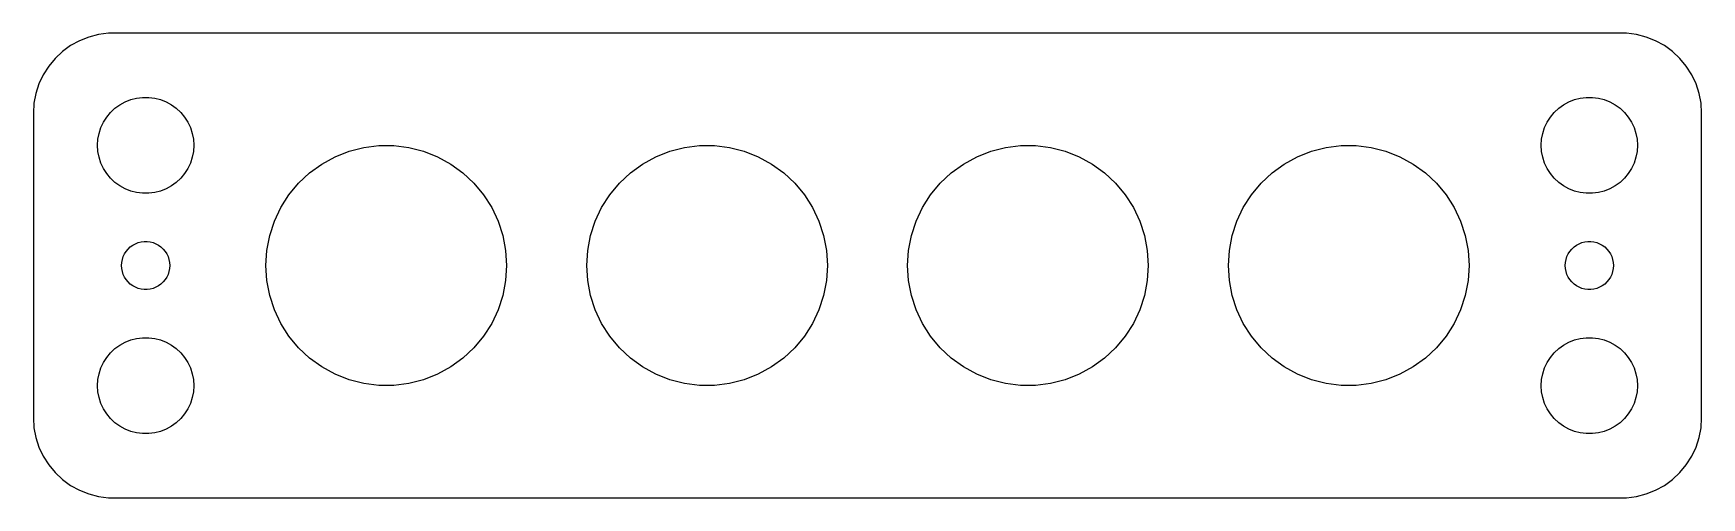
# Model space of a CAD drawing. Header units: metres. Extents: x -52 to 52, y -14 to 14.
import ezdxf

# ---------------------------------------------------------------- set-up
doc = ezdxf.new("R2010")
doc.units = ezdxf.units.M

msp = doc.modelspace()

# ---------------------------------------------------------------- linework, layer by layer
for p, q in [((-49.6791, 13.7216), (-50.1871, 13.3526)), ((-49.1289, 14.0241), (-49.6791, 13.7216)), ((-48.5451, 14.2553), (-49.1289, 14.0241)), ((-47.9369, 14.4114), (-48.5451, 14.2553)), ((-47.3139, 14.4901), (-47.9369, 14.4114)), ((47.3139, 14.4901), (-47.3139, 14.4901)), ((47.9369, 14.4114), (47.3139, 14.4901)), ((48.5451, 14.2553), (47.9369, 14.4114)), ((49.1289, 14.0241), (48.5451, 14.2553)), ((49.6791, 13.7216), (49.1289, 14.0241)), ((50.1871, 13.3526), (49.6791, 13.7216)), ((-50.6448, 12.9227), (-51.0451, 12.4389)), ((-50.1871, 13.3526), (-50.6448, 12.9227)), ((50.6448, 12.9227), (50.1871, 13.3526)), ((51.0451, 12.4389), (50.6448, 12.9227)), ((-51.3815, 11.9088), (-51.6489, 11.3406)), ((-51.0451, 12.4389), (-51.3815, 11.9088)), ((51.3815, 11.9088), (51.0451, 12.4389)), ((51.6489, 11.3406), (51.3815, 11.9088)), ((-51.8429, 10.7434), (-51.9606, 10.1267)), ((-51.6489, 11.3406), (-51.8429, 10.7434)), ((-45.927, 10.3532), (-45.5621, 10.4469)), ((-45.5621, 10.4469), (-45.1884, 10.4941)), ((-45.1884, 10.4941), (-44.8116, 10.4941)), ((-44.8116, 10.4941), (-44.4379, 10.4469)), ((-44.4379, 10.4469), (-44.0729, 10.3532)), ((44.0729, 10.3532), (44.4379, 10.4469)), ((44.4379, 10.4469), (44.8116, 10.4941)), ((44.8116, 10.4941), (45.1884, 10.4941)), ((45.1884, 10.4941), (45.5621, 10.4469)), ((45.5621, 10.4469), (45.927, 10.3532)), ((51.8429, 10.7434), (51.6489, 11.3406)), ((51.9606, 10.1267), (51.8429, 10.7434)), ((-51.9606, 10.1267), (-52, 9.5)), ((-52, 9.5), (-52, -9.5)), ((-47.427, 9.26335), (-47.1869, 9.55363)), ((-47.1869, 9.55363), (-46.9123, 9.81154)), ((-46.9123, 9.81154), (-46.6075, 10.033)), ((-46.6075, 10.033), (-46.2773, 10.2145)), ((-46.2773, 10.2145), (-45.927, 10.3532)), ((-44.0729, 10.3532), (-43.7227, 10.2145)), ((-43.7227, 10.2145), (-43.3925, 10.033)), ((-43.3925, 10.033), (-43.0877, 9.81154)), ((-43.0877, 9.81154), (-42.8131, 9.55363)), ((-42.8131, 9.55363), (-42.5729, 9.26335)), ((42.5729, 9.26335), (42.8131, 9.55363)), ((42.8131, 9.55363), (43.0877, 9.81154)), ((43.0877, 9.81154), (43.3925, 10.033)), ((43.3925, 10.033), (43.7227, 10.2145)), ((43.7227, 10.2145), (44.0729, 10.3532)), ((45.927, 10.3532), (46.2773, 10.2145)), ((46.2773, 10.2145), (46.6075, 10.033)), ((46.6075, 10.033), (46.9123, 9.81154)), ((46.9123, 9.81154), (47.1869, 9.55363)), ((47.1869, 9.55363), (47.427, 9.26335)), ((52, 9.5), (51.9606, 10.1267)), ((52, -9.5), (52, 9.5)), ((-47.9057, 8.24606), (-47.7893, 8.60437)), ((-47.7893, 8.60437), (-47.6289, 8.94525)), ((-47.6289, 8.94525), (-47.427, 9.26335)), ((-42.5729, 9.26335), (-42.3711, 8.94525)), ((-42.3711, 8.94525), (-42.2107, 8.60437)), ((-42.2107, 8.60437), (-42.0942, 8.24606)), ((42.0942, 8.24606), (42.2107, 8.60437)), ((42.2107, 8.60437), (42.3711, 8.94525)), ((42.3711, 8.94525), (42.5729, 9.26335)), ((47.427, 9.26335), (47.6289, 8.94525)), ((47.6289, 8.94525), (47.7893, 8.60437)), ((47.7893, 8.60437), (47.9057, 8.24606)), ((-48, 7.5), (-47.9763, 7.87599)), ((-47.9763, 7.12399), (-48, 7.5)), ((-47.9763, 7.87599), (-47.9057, 8.24606)), ((-42.0942, 8.24606), (-42.0237, 7.87599)), ((-42.0237, 7.87599), (-42, 7.5)), ((-42, 7.5), (-42.0237, 7.12399)), ((-32.3176, 7.13292), (-31.4053, 7.36714)), ((-31.4053, 7.36714), (-30.4709, 7.4852)), ((-30.4709, 7.4852), (-29.5291, 7.4852)), ((-29.5291, 7.4852), (-28.5946, 7.36714)), ((-28.5946, 7.36714), (-27.6824, 7.13292)), ((-12.3176, 7.13292), (-11.4053, 7.36714)), ((-11.4053, 7.36714), (-10.4709, 7.4852)), ((-10.4709, 7.4852), (-9.52907, 7.4852)), ((-9.52907, 7.4852), (-8.59464, 7.36714)), ((-8.59464, 7.36714), (-7.68236, 7.13292)), ((7.68236, 7.13292), (8.59464, 7.36714)), ((8.59464, 7.36714), (9.52907, 7.4852)), ((9.52907, 7.4852), (10.4709, 7.4852)), ((10.4709, 7.4852), (11.4053, 7.36714)), ((11.4053, 7.36714), (12.3176, 7.13292)), ((27.6824, 7.13292), (28.5946, 7.36714)), ((28.5946, 7.36714), (29.5291, 7.4852)), ((29.5291, 7.4852), (30.4709, 7.4852)), ((30.4709, 7.4852), (31.4053, 7.36714)), ((31.4053, 7.36714), (32.3176, 7.13292)), ((42, 7.5), (42.0237, 7.87599)), ((42.0237, 7.12399), (42, 7.5)), ((42.0237, 7.87599), (42.0942, 8.24606)), ((47.9057, 8.24606), (47.9763, 7.87599)), ((47.9763, 7.87599), (48, 7.5)), ((48, 7.5), (47.9763, 7.12399)), ((-47.9057, 6.75392), (-47.9763, 7.12399)), ((-47.7893, 6.39561), (-47.9057, 6.75392)), ((-47.6289, 6.05473), (-47.7893, 6.39561)), ((-42.2107, 6.39561), (-42.3711, 6.05473)), ((-42.0942, 6.75392), (-42.2107, 6.39561)), ((-42.0237, 7.12399), (-42.0942, 6.75392)), ((-34.7807, 5.77884), (-34.0187, 6.33246)), ((-34.0187, 6.33246), (-33.1933, 6.78619)), ((-33.1933, 6.78619), (-32.3176, 7.13292)), ((-27.6824, 7.13292), (-26.8067, 6.78619)), ((-26.8067, 6.78619), (-25.9813, 6.33246)), ((-25.9813, 6.33246), (-25.2193, 5.77884)), ((-14.7807, 5.77884), (-14.0187, 6.33246)), ((-14.0187, 6.33246), (-13.1933, 6.78619)), ((-13.1933, 6.78619), (-12.3176, 7.13292)), ((-7.68236, 7.13292), (-6.80664, 6.78619)), ((-6.80664, 6.78619), (-5.98129, 6.33246)), ((-5.98129, 6.33246), (-5.21931, 5.77884)), ((5.21931, 5.77884), (5.98129, 6.33246)), ((5.98129, 6.33246), (6.80664, 6.78619)), ((6.80664, 6.78619), (7.68236, 7.13292)), ((12.3176, 7.13292), (13.1933, 6.78619)), ((13.1933, 6.78619), (14.0187, 6.33246)), ((14.0187, 6.33246), (14.7807, 5.77884)), ((25.2193, 5.77884), (25.9813, 6.33246)), ((25.9813, 6.33246), (26.8067, 6.78619)), ((26.8067, 6.78619), (27.6824, 7.13292)), ((32.3176, 7.13292), (33.1933, 6.78619)), ((33.1933, 6.78619), (34.0187, 6.33246)), ((34.0187, 6.33246), (34.7807, 5.77884)), ((42.0942, 6.75392), (42.0237, 7.12399)), ((42.2107, 6.39561), (42.0942, 6.75392)), ((42.3711, 6.05473), (42.2107, 6.39561)), ((47.7893, 6.39561), (47.6289, 6.05473)), ((47.9057, 6.75392), (47.7893, 6.39561)), ((47.9763, 7.12399), (47.9057, 6.75392)), ((-47.427, 5.73663), (-47.6289, 6.05473)), ((-47.1869, 5.44635), (-47.427, 5.73663)), ((-46.9123, 5.18845), (-47.1869, 5.44635)), ((-42.8131, 5.44635), (-43.0877, 5.18845)), ((-42.5729, 5.73663), (-42.8131, 5.44635)), ((-42.3711, 6.05473), (-42.5729, 5.73663)), ((-35.4673, 5.13409), (-34.7807, 5.77884)), ((-25.2193, 5.77884), (-24.5327, 5.13409)), ((-15.4673, 5.13409), (-14.7807, 5.77884)), ((-5.21931, 5.77884), (-4.53273, 5.13409)), ((4.53273, 5.13409), (5.21931, 5.77884)), ((14.7807, 5.77884), (15.4673, 5.13409)), ((24.5327, 5.13409), (25.2193, 5.77884)), ((34.7807, 5.77884), (35.4673, 5.13409)), ((42.5729, 5.73663), (42.3711, 6.05473)), ((42.8131, 5.44635), (42.5729, 5.73663)), ((43.0877, 5.18845), (42.8131, 5.44635)), ((47.1869, 5.44635), (46.9123, 5.18845)), ((47.427, 5.73663), (47.1869, 5.44635)), ((47.6289, 6.05473), (47.427, 5.73663)), ((-46.6075, 4.96701), (-46.9123, 5.18845)), ((-46.2773, 4.78551), (-46.6075, 4.96701)), ((-45.927, 4.64682), (-46.2773, 4.78551)), ((-45.5621, 4.55313), (-45.927, 4.64682)), ((-45.1884, 4.50591), (-45.5621, 4.55313)), ((-44.8116, 4.50591), (-45.1884, 4.50591)), ((-44.4379, 4.55313), (-44.8116, 4.50591)), ((-44.0729, 4.64682), (-44.4379, 4.55313)), ((-43.7227, 4.78551), (-44.0729, 4.64682)), ((-43.3925, 4.96701), (-43.7227, 4.78551)), ((-43.0877, 5.18845), (-43.3925, 4.96701)), ((-36.5723, 3.61314), (-36.0676, 4.40839)), ((-36.0676, 4.40839), (-35.4673, 5.13409)), ((-24.5327, 5.13409), (-23.9324, 4.40839)), ((-23.9324, 4.40839), (-23.4277, 3.61314)), ((-16.5723, 3.61314), (-16.0676, 4.40839)), ((-16.0676, 4.40839), (-15.4673, 5.13409)), ((-4.53273, 5.13409), (-3.93236, 4.40839)), ((-3.93236, 4.40839), (-3.42769, 3.61314)), ((3.42769, 3.61314), (3.93236, 4.40839)), ((3.93236, 4.40839), (4.53273, 5.13409)), ((15.4673, 5.13409), (16.0676, 4.40839)), ((16.0676, 4.40839), (16.5723, 3.61314)), ((23.4277, 3.61314), (23.9324, 4.40839)), ((23.9324, 4.40839), (24.5327, 5.13409)), ((35.4673, 5.13409), (36.0676, 4.40839)), ((36.0676, 4.40839), (36.5723, 3.61314)), ((43.3925, 4.96701), (43.0877, 5.18845)), ((43.7227, 4.78551), (43.3925, 4.96701)), ((44.0729, 4.64682), (43.7227, 4.78551)), ((44.4379, 4.55313), (44.0729, 4.64682)), ((44.8116, 4.50591), (44.4379, 4.55313)), ((45.1884, 4.50591), (44.8116, 4.50591)), ((45.5621, 4.55313), (45.1884, 4.50591)), ((45.927, 4.64682), (45.5621, 4.55313)), ((46.2773, 4.78551), (45.927, 4.64682)), ((46.6075, 4.96701), (46.2773, 4.78551)), ((46.9123, 5.18845), (46.6075, 4.96701)), ((-36.9733, 2.76093), (-36.5723, 3.61314)), ((-23.4277, 3.61314), (-23.0267, 2.76093)), ((-16.9733, 2.76093), (-16.5723, 3.61314)), ((-3.42769, 3.61314), (-3.02667, 2.76093)), ((3.02667, 2.76093), (3.42769, 3.61314)), ((16.5723, 3.61314), (16.9733, 2.76093)), ((23.0267, 2.76093), (23.4277, 3.61314)), ((36.5723, 3.61314), (36.9733, 2.76093)), ((-37.2644, 1.86517), (-36.9733, 2.76093)), ((-23.0267, 2.76093), (-22.7356, 1.86517)), ((-17.2644, 1.86517), (-16.9733, 2.76093)), ((-3.02667, 2.76093), (-2.73563, 1.86517)), ((2.73563, 1.86517), (3.02667, 2.76093)), ((16.9733, 2.76093), (17.2644, 1.86517)), ((22.7356, 1.86517), (23.0267, 2.76093)), ((36.9733, 2.76093), (37.2644, 1.86517)), ((-46.0934, 1.02681), (-45.9561, 1.15576)), ((-45.9561, 1.15576), (-45.8037, 1.26648)), ((-45.8037, 1.26648), (-45.6387, 1.35724)), ((-45.6387, 1.35724), (-45.4635, 1.42657)), ((-45.4635, 1.42657), (-45.2811, 1.47342)), ((-45.2811, 1.47342), (-45.0942, 1.49704)), ((-45.0942, 1.49704), (-44.9058, 1.49704)), ((-44.9058, 1.49704), (-44.7189, 1.47342)), ((-44.7189, 1.47342), (-44.5365, 1.42657)), ((-44.5365, 1.42657), (-44.3613, 1.35724)), ((-44.3613, 1.35724), (-44.1963, 1.26648)), ((-44.1963, 1.26648), (-44.0439, 1.15576)), ((-44.0439, 1.15576), (-43.9065, 1.02681)), ((-37.4409, 0.939987), (-37.2644, 1.86517)), ((-22.7356, 1.86517), (-22.5591, 0.939987)), ((-17.4409, 0.939987), (-17.2644, 1.86517)), ((-2.73563, 1.86517), (-2.55913, 0.939987)), ((2.55913, 0.939987), (2.73563, 1.86517)), ((17.2644, 1.86517), (17.4409, 0.939987)), ((22.5591, 0.939987), (22.7356, 1.86517)), ((37.2644, 1.86517), (37.4409, 0.939987)), ((43.9065, 1.02681), (44.0439, 1.15576)), ((44.0439, 1.15576), (44.1963, 1.26648)), ((44.1963, 1.26648), (44.3613, 1.35724)), ((44.3613, 1.35724), (44.5365, 1.42657)), ((44.5365, 1.42657), (44.7189, 1.47342)), ((44.7189, 1.47342), (44.9058, 1.49704)), ((44.9058, 1.49704), (45.0942, 1.49704)), ((45.0942, 1.49704), (45.2811, 1.47342)), ((45.2811, 1.47342), (45.4635, 1.42657)), ((45.4635, 1.42657), (45.6387, 1.35724)), ((45.6387, 1.35724), (45.8037, 1.26648)), ((45.8037, 1.26648), (45.9561, 1.15576)), ((45.9561, 1.15576), (46.0934, 1.02681)), ((-46.5, 0), (-46.4882, 0.187988)), ((-46.4882, -0.187988), (-46.5, 0)), ((-46.4882, 0.187988), (-46.4529, 0.373032)), ((-46.4529, 0.373032), (-46.3947, 0.552185)), ((-46.3947, 0.552185), (-46.3145, 0.722626)), ((-46.3145, 0.722626), (-46.2135, 0.881668)), ((-46.2135, 0.881668), (-46.0934, 1.02681)), ((-43.9065, 1.02681), (-43.7865, 0.881668)), ((-43.7865, 0.881668), (-43.6855, 0.722626)), ((-43.6855, 0.722626), (-43.6053, 0.552185)), ((-43.6053, 0.552185), (-43.5471, 0.373032)), ((-43.5471, 0.373032), (-43.5118, 0.187988)), ((-43.5118, 0.187988), (-43.5, 0)), ((-43.5, 0), (-43.5118, -0.187988)), ((-37.5, 0), (-37.4409, 0.939987)), ((-37.4409, -0.939987), (-37.5, 0)), ((-22.5591, 0.939987), (-22.5, 0)), ((-22.5, 0), (-22.5591, -0.939987)), ((-17.5, 0), (-17.4409, 0.939987)), ((-17.4409, -0.939987), (-17.5, 0)), ((-2.55913, 0.939987), (-2.5, 0)), ((-2.5, 0), (-2.55913, -0.939987)), ((2.5, 0), (2.55913, 0.939987)), ((2.55913, -0.939987), (2.5, 0)), ((17.4409, 0.939987), (17.5, 0)), ((17.5, 0), (17.4409, -0.939987)), ((22.5, 0), (22.5591, 0.939987)), ((22.5591, -0.939987), (22.5, 0)), ((37.4409, 0.939987), (37.5, 0)), ((37.5, 0), (37.4409, -0.939987)), ((43.5, 0), (43.5118, 0.187988)), ((43.5118, -0.187988), (43.5, 0)), ((43.5118, 0.187988), (43.5471, 0.373032)), ((43.5471, 0.373032), (43.6053, 0.552185)), ((43.6053, 0.552185), (43.6855, 0.722626)), ((43.6855, 0.722626), (43.7865, 0.881668)), ((43.7865, 0.881668), (43.9065, 1.02681)), ((46.0934, 1.02681), (46.2135, 0.881668)), ((46.2135, 0.881668), (46.3145, 0.722626)), ((46.3145, 0.722626), (46.3947, 0.552185)), ((46.3947, 0.552185), (46.4529, 0.373032)), ((46.4529, 0.373032), (46.4882, 0.187988)), ((46.4882, 0.187988), (46.5, 0)), ((46.5, 0), (46.4882, -0.187988)), ((-46.4529, -0.373032), (-46.4882, -0.187988)), ((-46.3947, -0.552185), (-46.4529, -0.373032)), ((-46.3145, -0.722626), (-46.3947, -0.552185)), ((-46.2135, -0.881668), (-46.3145, -0.722626)), ((-46.0934, -1.02681), (-46.2135, -0.881668)), ((-45.9561, -1.15576), (-46.0934, -1.02681)), ((-43.9065, -1.02681), (-44.0439, -1.15576)), ((-43.7865, -0.881668), (-43.9065, -1.02681)), ((-43.6855, -0.722626), (-43.7865, -0.881668)), ((-43.6053, -0.552185), (-43.6855, -0.722626)), ((-43.5471, -0.373032), (-43.6053, -0.552185)), ((-43.5118, -0.187988), (-43.5471, -0.373032)), ((-37.2644, -1.86517), (-37.4409, -0.939987)), ((-22.5591, -0.939987), (-22.7356, -1.86517)), ((-17.2644, -1.86517), (-17.4409, -0.939987)), ((-2.55913, -0.939987), (-2.73563, -1.86517)), ((2.73563, -1.86517), (2.55913, -0.939987)), ((17.4409, -0.939987), (17.2644, -1.86517)), ((22.7356, -1.86517), (22.5591, -0.939987)), ((37.4409, -0.939987), (37.2644, -1.86517)), ((43.5471, -0.373032), (43.5118, -0.187988)), ((43.6053, -0.552185), (43.5471, -0.373032)), ((43.6855, -0.722626), (43.6053, -0.552185)), ((43.7865, -0.881668), (43.6855, -0.722626)), ((43.9065, -1.02681), (43.7865, -0.881668)), ((44.0439, -1.15576), (43.9065, -1.02681)), ((46.0934, -1.02681), (45.9561, -1.15576)), ((46.2135, -0.881668), (46.0934, -1.02681)), ((46.3145, -0.722626), (46.2135, -0.881668)), ((46.3947, -0.552185), (46.3145, -0.722626)), ((46.4529, -0.373032), (46.3947, -0.552185)), ((46.4882, -0.187988), (46.4529, -0.373032)), ((-45.8037, -1.26648), (-45.9561, -1.15576)), ((-45.6387, -1.35724), (-45.8037, -1.26648)), ((-45.4635, -1.42657), (-45.6387, -1.35724)), ((-45.2811, -1.47342), (-45.4635, -1.42657)), ((-45.0942, -1.49704), (-45.2811, -1.47342)), ((-44.9058, -1.49704), (-45.0942, -1.49704)), ((-44.7189, -1.47342), (-44.9058, -1.49704)), ((-44.5365, -1.42657), (-44.7189, -1.47342)), ((-44.3613, -1.35724), (-44.5365, -1.42657)), ((-44.1963, -1.26648), (-44.3613, -1.35724)), ((-44.0439, -1.15576), (-44.1963, -1.26648)), ((-36.9733, -2.76093), (-37.2644, -1.86517)), ((-22.7356, -1.86517), (-23.0267, -2.76093)), ((-16.9733, -2.76093), (-17.2644, -1.86517)), ((-2.73563, -1.86517), (-3.02667, -2.76093)), ((3.02667, -2.76093), (2.73563, -1.86517)), ((17.2644, -1.86517), (16.9733, -2.76093)), ((23.0267, -2.76093), (22.7356, -1.86517)), ((37.2644, -1.86517), (36.9733, -2.76093)), ((44.1963, -1.26648), (44.0439, -1.15576)), ((44.3613, -1.35724), (44.1963, -1.26648)), ((44.5365, -1.42657), (44.3613, -1.35724)), ((44.7189, -1.47342), (44.5365, -1.42657)), ((44.9058, -1.49704), (44.7189, -1.47342)), ((45.0942, -1.49704), (44.9058, -1.49704)), ((45.2811, -1.47342), (45.0942, -1.49704)), ((45.4635, -1.42657), (45.2811, -1.47342)), ((45.6387, -1.35724), (45.4635, -1.42657)), ((45.8037, -1.26648), (45.6387, -1.35724)), ((45.9561, -1.15576), (45.8037, -1.26648)), ((-36.5723, -3.61314), (-36.9733, -2.76093)), ((-23.0267, -2.76093), (-23.4277, -3.61314)), ((-16.5723, -3.61314), (-16.9733, -2.76093)), ((-3.02667, -2.76093), (-3.42769, -3.61314)), ((3.42769, -3.61314), (3.02667, -2.76093)), ((16.9733, -2.76093), (16.5723, -3.61314)), ((23.4277, -3.61314), (23.0267, -2.76093)), ((36.9733, -2.76093), (36.5723, -3.61314)), ((-36.0676, -4.40839), (-36.5723, -3.61314)), ((-23.4277, -3.61314), (-23.9324, -4.40839)), ((-16.0676, -4.40839), (-16.5723, -3.61314)), ((-3.42769, -3.61314), (-3.93236, -4.40839)), ((3.93236, -4.40839), (3.42769, -3.61314)), ((16.5723, -3.61314), (16.0676, -4.40839)), ((23.9324, -4.40839), (23.4277, -3.61314)), ((36.5723, -3.61314), (36.0676, -4.40839)), ((-47.1869, -5.44635), (-46.9123, -5.18845)), ((-46.9123, -5.18845), (-46.6075, -4.96701)), ((-46.6075, -4.96701), (-46.2773, -4.78551)), ((-46.2773, -4.78551), (-45.927, -4.64682)), ((-45.927, -4.64682), (-45.5621, -4.55313)), ((-45.5621, -4.55313), (-45.1884, -4.50591)), ((-45.1884, -4.50591), (-44.8116, -4.50591)), ((-44.8116, -4.50591), (-44.4379, -4.55313)), ((-44.4379, -4.55313), (-44.0729, -4.64682)), ((-44.0729, -4.64682), (-43.7227, -4.78551)), ((-43.7227, -4.78551), (-43.3925, -4.96701)), ((-43.3925, -4.96701), (-43.0877, -5.18845)), ((-43.0877, -5.18845), (-42.8131, -5.44635)), ((-35.4673, -5.13409), (-36.0676, -4.40839)), ((-34.7807, -5.77884), (-35.4673, -5.13409)), ((-24.5327, -5.13409), (-25.2193, -5.77884)), ((-23.9324, -4.40839), (-24.5327, -5.13409)), ((-15.4673, -5.13409), (-16.0676, -4.40839)), ((-14.7807, -5.77884), (-15.4673, -5.13409)), ((-4.53273, -5.13409), (-5.21931, -5.77884)), ((-3.93236, -4.40839), (-4.53273, -5.13409)), ((4.53273, -5.13409), (3.93236, -4.40839)), ((5.21931, -5.77884), (4.53273, -5.13409)), ((15.4673, -5.13409), (14.7807, -5.77884)), ((16.0676, -4.40839), (15.4673, -5.13409)), ((24.5327, -5.13409), (23.9324, -4.40839)), ((25.2193, -5.77884), (24.5327, -5.13409)), ((35.4673, -5.13409), (34.7807, -5.77884)), ((36.0676, -4.40839), (35.4673, -5.13409)), ((42.8131, -5.44635), (43.0877, -5.18845)), ((43.0877, -5.18845), (43.3925, -4.96701)), ((43.3925, -4.96701), (43.7227, -4.78551)), ((43.7227, -4.78551), (44.0729, -4.64682)), ((44.0729, -4.64682), (44.4379, -4.55313)), ((44.4379, -4.55313), (44.8116, -4.50591)), ((44.8116, -4.50591), (45.1884, -4.50591)), ((45.1884, -4.50591), (45.5621, -4.55313)), ((45.5621, -4.55313), (45.927, -4.64682)), ((45.927, -4.64682), (46.2773, -4.78551)), ((46.2773, -4.78551), (46.6075, -4.96701)), ((46.6075, -4.96701), (46.9123, -5.18845)), ((46.9123, -5.18845), (47.1869, -5.44635)), ((-47.7893, -6.39561), (-47.6289, -6.05473)), ((-47.6289, -6.05473), (-47.427, -5.73663)), ((-47.427, -5.73663), (-47.1869, -5.44635)), ((-42.8131, -5.44635), (-42.5729, -5.73663)), ((-42.5729, -5.73663), (-42.3711, -6.05473)), ((-42.3711, -6.05473), (-42.2107, -6.39561)), ((-34.0187, -6.33246), (-34.7807, -5.77884)), ((-25.2193, -5.77884), (-25.9813, -6.33246)), ((-14.0187, -6.33246), (-14.7807, -5.77884)), ((-5.21931, -5.77884), (-5.98129, -6.33246)), ((5.98129, -6.33246), (5.21931, -5.77884)), ((14.7807, -5.77884), (14.0187, -6.33246)), ((25.9813, -6.33246), (25.2193, -5.77884)), ((34.7807, -5.77884), (34.0187, -6.33246)), ((42.2107, -6.39561), (42.3711, -6.05473)), ((42.3711, -6.05473), (42.5729, -5.73663)), ((42.5729, -5.73663), (42.8131, -5.44635)), ((47.1869, -5.44635), (47.427, -5.73663)), ((47.427, -5.73663), (47.6289, -6.05473)), ((47.6289, -6.05473), (47.7893, -6.39561)), ((-48, -7.5), (-47.9763, -7.12399)), ((-47.9763, -7.12399), (-47.9057, -6.75392)), ((-47.9057, -6.75392), (-47.7893, -6.39561)), ((-42.2107, -6.39561), (-42.0942, -6.75392)), ((-42.0942, -6.75392), (-42.0237, -7.12399)), ((-42.0237, -7.12399), (-42, -7.5)), ((-33.1933, -6.78619), (-34.0187, -6.33246)), ((-32.3176, -7.13292), (-33.1933, -6.78619)), ((-31.4053, -7.36714), (-32.3176, -7.13292)), ((-27.6824, -7.13292), (-28.5946, -7.36714)), ((-26.8067, -6.78619), (-27.6824, -7.13292)), ((-25.9813, -6.33246), (-26.8067, -6.78619)), ((-13.1933, -6.78619), (-14.0187, -6.33246)), ((-12.3176, -7.13292), (-13.1933, -6.78619)), ((-11.4053, -7.36714), (-12.3176, -7.13292)), ((-7.68236, -7.13292), (-8.59464, -7.36714)), ((-6.80664, -6.78619), (-7.68236, -7.13292)), ((-5.98129, -6.33246), (-6.80664, -6.78619)), ((6.80664, -6.78619), (5.98129, -6.33246)), ((7.68236, -7.13292), (6.80664, -6.78619)), ((8.59464, -7.36714), (7.68236, -7.13292)), ((12.3176, -7.13292), (11.4053, -7.36714)), ((13.1933, -6.78619), (12.3176, -7.13292)), ((14.0187, -6.33246), (13.1933, -6.78619)), ((26.8067, -6.78619), (25.9813, -6.33246)), ((27.6824, -7.13292), (26.8067, -6.78619)), ((28.5946, -7.36714), (27.6824, -7.13292)), ((32.3176, -7.13292), (31.4053, -7.36714)), ((33.1933, -6.78619), (32.3176, -7.13292)), ((34.0187, -6.33246), (33.1933, -6.78619)), ((42, -7.5), (42.0237, -7.12399)), ((42.0237, -7.12399), (42.0942, -6.75392)), ((42.0942, -6.75392), (42.2107, -6.39561)), ((47.7893, -6.39561), (47.9057, -6.75392)), ((47.9057, -6.75392), (47.9763, -7.12399)), ((47.9763, -7.12399), (48, -7.5)), ((-47.9763, -7.87599), (-48, -7.5)), ((-47.9057, -8.24606), (-47.9763, -7.87599)), ((-47.7893, -8.60437), (-47.9057, -8.24606)), ((-42.0942, -8.24606), (-42.2107, -8.60437)), ((-42.0237, -7.87599), (-42.0942, -8.24606)), ((-42, -7.5), (-42.0237, -7.87599)), ((-30.4709, -7.4852), (-31.4053, -7.36714)), ((-29.5291, -7.4852), (-30.4709, -7.4852)), ((-28.5946, -7.36714), (-29.5291, -7.4852)), ((-10.4709, -7.4852), (-11.4053, -7.36714)), ((-9.52907, -7.4852), (-10.4709, -7.4852)), ((-8.59464, -7.36714), (-9.52907, -7.4852)), ((9.52907, -7.4852), (8.59464, -7.36714)), ((10.4709, -7.4852), (9.52907, -7.4852)), ((11.4053, -7.36714), (10.4709, -7.4852)), ((29.5291, -7.4852), (28.5946, -7.36714)), ((30.4709, -7.4852), (29.5291, -7.4852)), ((31.4053, -7.36714), (30.4709, -7.4852)), ((42.0237, -7.87599), (42, -7.5)), ((42.0942, -8.24606), (42.0237, -7.87599)), ((42.2107, -8.60437), (42.0942, -8.24606)), ((47.9057, -8.24606), (47.7893, -8.60437)), ((47.9763, -7.87599), (47.9057, -8.24606)), ((48, -7.5), (47.9763, -7.87599)), ((-47.6289, -8.94525), (-47.7893, -8.60437)), ((-47.427, -9.26335), (-47.6289, -8.94525)), ((-47.1869, -9.55363), (-47.427, -9.26335)), ((-42.5729, -9.26335), (-42.8131, -9.55363)), ((-42.3711, -8.94525), (-42.5729, -9.26335)), ((-42.2107, -8.60437), (-42.3711, -8.94525)), ((42.3711, -8.94525), (42.2107, -8.60437)), ((42.5729, -9.26335), (42.3711, -8.94525)), ((42.8131, -9.55363), (42.5729, -9.26335)), ((47.427, -9.26335), (47.1869, -9.55363)), ((47.6289, -8.94525), (47.427, -9.26335)), ((47.7893, -8.60437), (47.6289, -8.94525)), ((-52, -9.5), (-51.9606, -10.1267)), ((-51.9606, -10.1267), (-51.8429, -10.7434)), ((-46.9123, -9.81154), (-47.1869, -9.55363)), ((-46.6075, -10.033), (-46.9123, -9.81154)), ((-46.2773, -10.2145), (-46.6075, -10.033)), ((-45.927, -10.3532), (-46.2773, -10.2145)), ((-45.5621, -10.4469), (-45.927, -10.3532)), ((-44.0729, -10.3532), (-44.4379, -10.4469)), ((-43.7227, -10.2145), (-44.0729, -10.3532)), ((-43.3925, -10.033), (-43.7227, -10.2145)), ((-43.0877, -9.81154), (-43.3925, -10.033)), ((-42.8131, -9.55363), (-43.0877, -9.81154)), ((43.0877, -9.81154), (42.8131, -9.55363)), ((43.3925, -10.033), (43.0877, -9.81154)), ((43.7227, -10.2145), (43.3925, -10.033)), ((44.0729, -10.3532), (43.7227, -10.2145)), ((44.4379, -10.4469), (44.0729, -10.3532)), ((45.927, -10.3532), (45.5621, -10.4469)), ((46.2773, -10.2145), (45.927, -10.3532)), ((46.6075, -10.033), (46.2773, -10.2145)), ((46.9123, -9.81154), (46.6075, -10.033)), ((47.1869, -9.55363), (46.9123, -9.81154)), ((51.8429, -10.7434), (51.9606, -10.1267)), ((51.9606, -10.1267), (52, -9.5)), ((-51.8429, -10.7434), (-51.6489, -11.3406)), ((-51.6489, -11.3406), (-51.3815, -11.9088)), ((-45.1884, -10.4941), (-45.5621, -10.4469)), ((-44.8116, -10.4941), (-45.1884, -10.4941)), ((-44.4379, -10.4469), (-44.8116, -10.4941)), ((44.8116, -10.4941), (44.4379, -10.4469)), ((45.1884, -10.4941), (44.8116, -10.4941)), ((45.5621, -10.4469), (45.1884, -10.4941)), ((51.3815, -11.9088), (51.6489, -11.3406)), ((51.6489, -11.3406), (51.8429, -10.7434)), ((-51.3815, -11.9088), (-51.0451, -12.4389)), ((-51.0451, -12.4389), (-50.6448, -12.9227)), ((50.6448, -12.9227), (51.0451, -12.4389)), ((51.0451, -12.4389), (51.3815, -11.9088)), ((-50.6448, -12.9227), (-50.1871, -13.3526)), ((-50.1871, -13.3526), (-49.6791, -13.7216)), ((49.6791, -13.7216), (50.1871, -13.3526)), ((50.1871, -13.3526), (50.6448, -12.9227)), ((-49.6791, -13.7216), (-49.1289, -14.0241)), ((-49.1289, -14.0241), (-48.5451, -14.2553)), ((-48.5451, -14.2553), (-47.9369, -14.4114)), ((-47.9369, -14.4114), (-47.3139, -14.4901)), ((-47.3139, -14.4901), (47.3139, -14.4901)), ((47.3139, -14.4901), (47.9369, -14.4114)), ((47.9369, -14.4114), (48.5451, -14.2553)), ((48.5451, -14.2553), (49.1289, -14.0241)), ((49.1289, -14.0241), (49.6791, -13.7216))]:
    msp.add_line(p, q)

doc.saveas('drawing.dxf')
